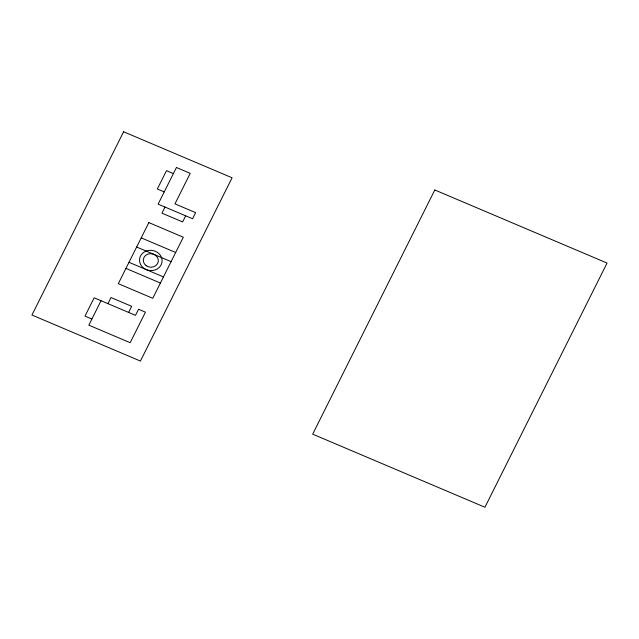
<?xml version="1.0" encoding="UTF-8"?>
<svg xmlns="http://www.w3.org/2000/svg" width="639" height="639" viewBox="0 0 639 639"><rect width="100%" height="100%" fill="white"/><g stroke="black" fill="none" stroke-linecap="round" stroke-linejoin="round"><path stroke-width="0.96" d="M101.05 300.729L88.829 325.163L130.172 342.704L145.444 312.167L138.551 309.244L135.5 315.346L94.157 297.806L84.995 316.129L91.888 319.053M107.943 303.653L110.994 297.542L131.666 306.321L128.607 312.423M165.006 207.052L161.955 213.162L182.626 221.933L185.677 215.83M173.393 173.592L166.499 170.669L157.338 188.992L164.223 191.916M141.219 237.868L175.669 252.485M136.634 247.029L171.084 261.647M128.998 262.302L163.448 276.919M125.947 268.404L160.397 283.029M123.607 131.754L31.95 315.027L140.42 361.059L232.085 177.786L123.607 131.754M148.855 222.596L118.311 283.676L152.761 298.293L183.305 237.221L148.855 222.596M176.444 167.482L158.121 204.129L192.571 218.754L195.622 212.643L174.95 203.873L190.222 173.337L176.444 167.482M434.8 189.975L312.679 434.153L484.929 507.246L607.05 263.06L434.8 189.975M143.919 268.316A11.326 10.136 7.6 0 0 162.01 262.078A11.326 10.136 7.6 0 0 146.491 250.951A11.326 10.136 7.6 0 0 143.919 268.316M146.211 265.696A7.548 6.757 7.6 0 0 158.28 261.535A7.548 6.757 7.6 0 0 147.928 254.114A7.548 6.757 7.6 0 0 146.211 265.696"/></g></svg>
